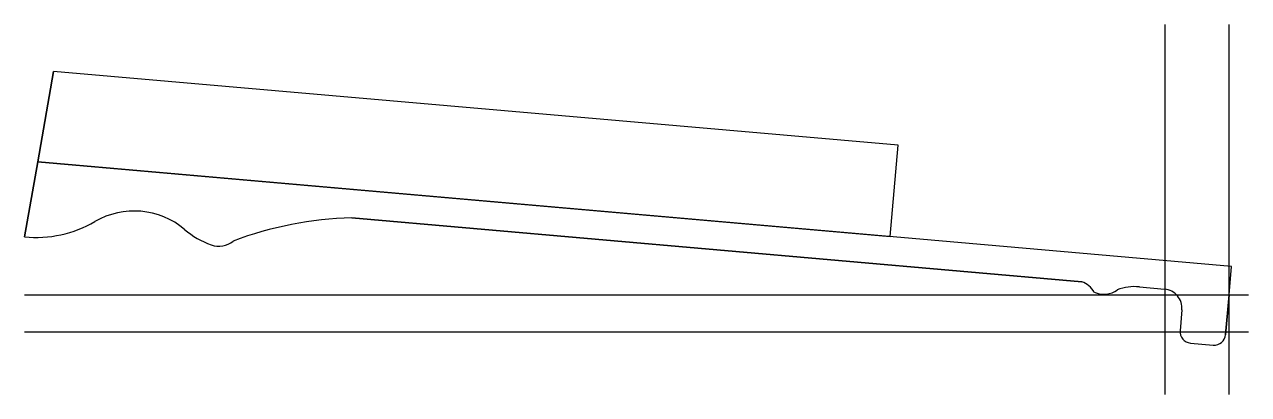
# Model space of a CAD drawing. Extents: x -422 to 7, y -35 to 95.
import ezdxf

# ---------------------------------------------------------------- set-up
doc = ezdxf.new("R2010")
doc.units = 0
doc.layers.get('0').update_dxf_attribs({"linetype": 'CONTINUOUS'})

msp = doc.modelspace()

# ---------------------------------------------------------------- linework, layer by layer
at = {"linetype": 'CONTINUOUS'}
for p, q in [((-22.39, -34.87), (-22.39, 94.55)), ((0, -34.87), (0, 94.55)), ((-411.52, 78.16), (-417.1, 46.53)), ((-417.1, 46.53), (-411.52, 78.16)), ((-115.88, 52.3), (-411.52, 78.16)), ((-115.88, 52.3), (-411.52, 78.16)), ((-118.67, 20.42), (-115.88, 52.3)), ((-417.1, 46.53), (-421.73, 20.27)), ((-421.73, 20.27), (-417.1, 46.53)), ((-417.1, 46.53), (-118.67, 20.42)), ((0.87, 9.96), (-417.1, 46.53)), ((0.87, 9.96), (-417.1, 46.53)), ((-307.17, 26.87), (-51.58, 4.51)), ((-51.58, 4.51), (-307.17, 26.87)), ((0, 0), (0.87, 9.96)), ((0, 0), (0.87, 9.96)), ((-421.73, 0), (6.81, 0)), ((-31.39, 2.75), (-22.58, 1.98)), ((-31.39, 2.75), (-22.58, 1.98)), ((-1.22, -13.95), (0, 0)), ((0, 0), (-1.22, -13.95)), ((-16.52, -5.25), (-17.16, -12.55)), ((-16.52, -5.25), (-17.16, -12.55)), ((-421.73, -12.95), (6.81, -12.95)), ((-13.52, -16.89), (-5.55, -17.58)), ((-13.52, -16.89), (-5.55, -17.58))]:
    msp.add_line(p, q, dxfattribs=at)
for centre, radius, start, end in [((-383.34, 1.89), 27.42, 49.867, 120.1353), ((-383.34, 1.89), 27.42, 49.867, 120.1353), ((-304.15, -99.52), 126.43, 91.3697, 110.6285), ((-304.15, -99.52), 126.43, 91.3697, 110.6285), ((-417.65, 60.97), 40.9, 264.2797, 300.1512), ((-417.65, 60.97), 40.9, 264.2797, 300.1512), ((-345.93, 46.27), 30.63, 229.8726, 250.15), ((-345.93, 46.27), 30.63, 229.8726, 250.15), ((-353.68, 24.78), 7.79, 250.0897, 309.8064), ((-353.68, 24.78), 7.79, 250.0897, 309.8064), ((-53.85, -2.71), 7.57, 28.5905, 72.5747), ((-53.85, -2.71), 7.57, 28.5905, 72.5747), ((-43.88, 7.99), 7.82, 244.9049, 307.5264), ((-43.88, 7.99), 7.82, 244.9049, 307.5264), ((-33.22, -14.14), 16.99, 83.8274, 110.3314), ((-33.22, -14.14), 16.99, 83.8274, 110.3314), ((-23.16, -4.66), 6.67, 354.9629, 84.9749), ((-23.16, -4.66), 6.67, 354.9629, 84.9749), ((-13.18, -12.9), 4, 174.9106, 265.0632), ((-13.18, -12.9), 4, 174.9106, 265.0632), ((-5.2, -13.59), 4, 265.0408, 354.9079), ((-5.2, -13.59), 4, 265.0408, 354.9079)]:
    msp.add_arc(centre, radius, start, end, dxfattribs=at)

doc.saveas('drawing.dxf')
